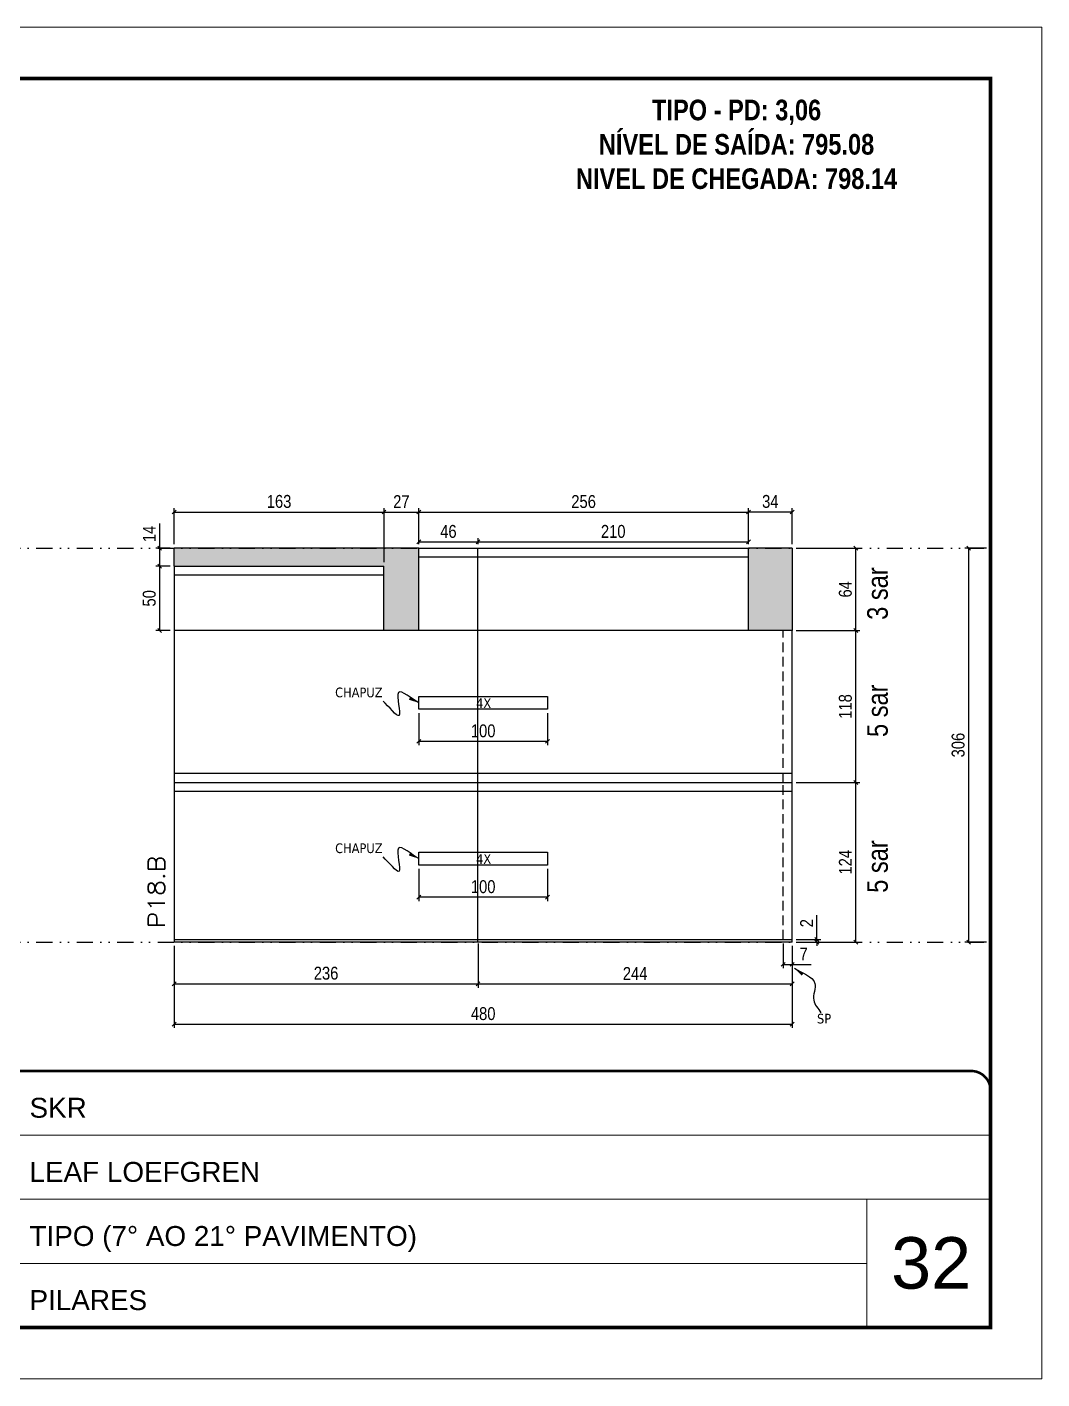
# Model space of a CAD drawing. Extents: x 14400 to 27878, y -21631 to 6985.
# Drawn here: x 19879 to 20667, y -2105 to -1055 of the extents above; entities that cross this region are included whole.
import ezdxf

# ---------------------------------------------------------------- set-up
doc = ezdxf.new("R2010")
doc.units = 0
for name, pattern in [('CONTINUO', [0]), ('DASHED', [0.75, 0.5, -0.25]), ('DIVIDE2', [0.625, 0.25, -0.125, 0, -0.125, 0, -0.125]), ('HIDDEN', [0.375, 0.25, -0.125])]:
    doc.linetypes.add(name, pattern=pattern)
for name, color, linetype, lineweight in [('CARIMBO', 255, 'Continuous', 9), ('Folhas', 255, 'Continuous', 9), ('SARRAFO DE PRESSAO', 251, 'DASHED', 9), ('Texto Seção', 7, 'Continuous', 15)]:
    doc.layers.add(name, color=color, linetype=linetype, lineweight=lineweight)
for name, color, linetype in [('COTA', 241, 'Continuous'), ('NOMENCLATURA', 7, 'Continuous'), ('Nível', 160, 'Continuous'), ('Painéis', 200, 'Continuous'), ('SARR_2.2x10', 60, 'Continuous'), ('SARR_2.2x7', 40, 'Continuous'), ('Sarrafo de Pressão', 42, 'HIDDEN'), ('texto', 7, 'Continuous')]:
    doc.layers.add(name, color=color, linetype=linetype)
doc.styles.add('ARIAL', font='arial.ttf')
doc.styles.add('ARIAL_NARROW', font='ARIALN.TTF', dxfattribs={"height": 0.2})
doc.styles.add('COTA TECNICA', font='techl___.ttf', dxfattribs={"height": 10})
doc.styles.add('COTA TECNICA-50', font='techl___.ttf', dxfattribs={"height": 10})
doc.styles.add('REGUA-120', font='ROMANS.shx', dxfattribs={"height": 15})
doc.styles.add('ROMANC', font='techb___.ttf', dxfattribs={"height": 2.5})
doc.styles.get("Standard").update_dxf_attribs({"font": 'arial.ttf'})
doc.dimstyles.new('COTA PAINEL-50', dxfattribs={"dimtxt": 10, "dimasz": 3, "dimexe": 3, "dimexo": 3, "dimgap": 3, "dimtad": 1, "dimdec": 1, "dimzin": 12, "dimdsep": 46, "dimtxsty": 'COTA TECNICA-50', "dimblk1": 'OBLIQUE', "dimblk2": 'OBLIQUE', "dimsah": 1, "dimcen": 0.9, "dimclrd": 4, "dimclre": 4, "dimclrt": 240, "dimadec": 1, "dimazin": 3, "dimtfac": 1, "dimtdec": 1, "dimtmove": 0, "dimatfit": 3, "dimfxl": 1, "dimtolj": 1, "dimtzin": 12, "dimarcsym": 0})
doc.dimstyles.new('PAINEL', dxfattribs={"dimtxt": 10, "dimasz": 3, "dimexe": 3, "dimexo": 3, "dimgap": 3, "dimtad": 1, "dimdec": 1, "dimzin": 12, "dimdsep": 46, "dimtxsty": 'COTA TECNICA', "dimblk1": 'OBLIQUE', "dimblk2": 'OBLIQUE', "dimsah": 1, "dimcen": 0.9, "dimclrd": 4, "dimclre": 4, "dimclrt": 240, "dimadec": 1, "dimazin": 3, "dimtfac": 1, "dimtdec": 1, "dimtmove": 0, "dimatfit": 3, "dimfxl": 1, "dimtolj": 1, "dimtzin": 12, "dimarcsym": 0})
doc.dimstyles.get("Standard").update_dxf_attribs({"dimtxt": 0.18, "dimasz": 0.18, "dimexe": 0.18, "dimexo": 0.0625, "dimgap": 0.09, "dimtad": 0, "dimtih": 1, "dimtoh": 1, "dimdec": 4, "dimzin": 0, "dimdsep": 46, "dimtxsty": 'Standard', "dimcen": 0.09, "dimadec": 0, "dimazin": 0, "dimtfac": 1, "dimtdec": 4, "dimtofl": 0, "dimtmove": 0, "dimatfit": 3, "dimfxl": 1, "dimtolj": 1, "dimtzin": 0, "dimarcsym": 0})

# ---------------------------------------------------------------- blocks, each defined once
blk = doc.blocks.new('9999999999')
at = {"color": 30, "linetype": 'CONTINUO'}
for p, q in [((98564.6, 34379.6), (99584, 34379.6)), ((98564.6, 34329.8), (99488, 34329.8)), ((99584, 34329.8), (99488, 34329.8)), ((99488, 34329.8), (99488, 34230.2)), ((98564.6, 34280), (99488, 34280))]:
    blk.add_line(p, q, dxfattribs=at)
at = {"color": 30, "linetype": 'CONTINUO', "const_width": 2}
blk.add_lwpolyline([(99584, 34230.2), (99584, 34414.4, 0.414214), (99569, 34429.4), (98229, 34429.4, 0.414214), (98214, 34414.4), (98214, 34245.2, 0.414214), (98229, 34230.2), (99584, 34230.2)], format="xyb", dxfattribs=at)
at = {"layer": 'Folhas'}
blk.add_lwpolyline([(98139, 34190.2), (99624, 34190.2), (99624, 35240.2), (98139, 35240.2)], close=True, dxfattribs=at)
at = {"layer": 'Folhas', "color": 30, "const_width": 3}
blk.add_lwpolyline([(98214, 34230.2), (99584, 34230.2), (99584, 35200.2), (98214, 35200.2)], close=True, dxfattribs=at)
at = {"color": 7, "linetype": 'Continuous', "ltscale": 5, "style": 'ARIAL'}
for s, height, p in [('SKR', 15.48, (98837.7, 34393.1)), ('LEAF LOEFGREN', 15.483, (98837.7, 34343.3)), ('TIPO (7° AO 21° PAVIMENTO)', 15.483, (98837.7, 34293.5)), ('PILARES', 15.48, (98837.7, 34243.7))]:
    blk.add_text(s, height=height, dxfattribs=at).set_placement(p)
blk = doc.blocks.new('_Oblique')
at = {"color": 0, "linetype": 'ByBlock', "lineweight": -2}
blk.add_line((-0.5, -0.5), (0.5, 0.5), dxfattribs=at)
blk = doc.blocks.new('*D1883')
at = {"layer": 'COTA', "color": 4, "lineweight": -2, "transparency": 16777216}
for p, q in [((20466, -1767), (20466, -1786.3)), ((20473, -1769), (20473, -1786.3)), ((20466, -1783.3), (20473, -1783.3)), ((20473, -1783.3), (20487.7, -1783.3))]:
    blk.add_line(p, q, dxfattribs=at)
at = {"layer": 'Defpoints', "color": 0, "transparency": 16777216}
for p in [(20466, -1764), (20473, -1766), (20473, -1783.3)]:
    blk.add_point(p, dxfattribs=at)
at = {"layer": 'COTA', "color": 4, "lineweight": -2, "transparency": 16777216, "xscale": 3, "yscale": 3, "zscale": 3, "rotation": 180}
blk.add_blockref('_Oblique', (20466, -1783.3), dxfattribs=at)
at = {"layer": 'COTA', "color": 4, "lineweight": -2, "transparency": 16777216, "xscale": 3, "yscale": 3, "zscale": 3}
blk.add_blockref('_Oblique', (20473, -1783.3), dxfattribs=at)
at = {"layer": 'COTA', "color": 240, "transparency": 16777216, "insert": (20481.9, -1775.2), "char_height": 10, "attachment_point": 5, "style": 'COTA TECNICA-50'}
blk.add_mtext('\\A1;7', dxfattribs=at)
blk = doc.blocks.new('*D1884')
at = {"layer": 'COTA', "color": 4, "lineweight": -2, "transparency": 16777216}
for p, q in [((20492.2, -1764), (20492.2, -1745.2)), ((20476, -1764), (20495.2, -1764)), ((20476, -1766), (20495.2, -1766)), ((20492.2, -1766), (20492.2, -1764)), ((20492.2, -1766), (20492.2, -1769))]:
    blk.add_line(p, q, dxfattribs=at)
at = {"layer": 'Defpoints', "color": 0, "transparency": 16777216}
for p in [(20473, -1764), (20473, -1766), (20492.2, -1766)]:
    blk.add_point(p, dxfattribs=at)
at = {"layer": 'COTA', "color": 4, "lineweight": -2, "transparency": 16777216, "xscale": 3, "yscale": 3, "zscale": 3}
for p, rotation in [((20492.2, -1764), 270), ((20492.2, -1766), 90)]:
    blk.add_blockref('_Oblique', p, dxfattribs=dict(at, rotation=rotation))
at = {"layer": 'COTA', "color": 240, "transparency": 16777216, "insert": (20484.2, -1751.3), "char_height": 10, "attachment_point": 5, "rotation": 90, "style": 'COTA TECNICA-50'}
blk.add_mtext('\\A1;2', dxfattribs=at)
blk = doc.blocks.new('*D1885')
at = {"layer": 'COTA', "color": 4, "lineweight": -2, "transparency": 16777216}
for p, q in [((20476, -1642), (20525.4, -1642)), ((20522.4, -1766), (20522.4, -1642)), ((20476, -1766), (20525.4, -1766))]:
    blk.add_line(p, q, dxfattribs=at)
at = {"layer": 'Defpoints', "color": 0, "transparency": 16777216}
for p in [(20473, -1642), (20522.4, -1642), (20473, -1766)]:
    blk.add_point(p, dxfattribs=at)
at = {"layer": 'COTA', "color": 4, "lineweight": -2, "transparency": 16777216, "xscale": 3, "yscale": 3, "zscale": 3}
for p, rotation in [((20522.4, -1642), 90), ((20522.4, -1766), 270)]:
    blk.add_blockref('_Oblique', p, dxfattribs=dict(at, rotation=rotation))
at = {"layer": 'COTA', "color": 240, "transparency": 16777216, "insert": (20514.3, -1704), "char_height": 10, "attachment_point": 5, "rotation": 90, "style": 'COTA TECNICA'}
blk.add_mtext('\\A1;124', dxfattribs=at)
blk = doc.blocks.new('*D1886')
at = {"layer": 'COTA', "color": 4, "linetype": 'ByBlock', "lineweight": -2, "transparency": 16777216}
for p, q in [((20183, -1709.2), (20183, -1734.1)), ((20283, -1709.2), (20283, -1734.1)), ((20283, -1731.1), (20183, -1731.1))]:
    blk.add_line(p, q, dxfattribs=at)
at = {"layer": 'Defpoints', "color": 0, "linetype": 'ByBlock', "transparency": 16777216}
for p in [(20183, -1706.2), (20283, -1706.2), (20183, -1731.1)]:
    blk.add_point(p, dxfattribs=at)
at = {"layer": 'COTA', "color": 4, "linetype": 'ByBlock', "lineweight": -2, "transparency": 16777216, "xscale": 3, "yscale": 3, "zscale": 3, "rotation": 180}
blk.add_blockref('_Oblique', (20183, -1731.1), dxfattribs=at)
at = {"layer": 'COTA', "color": 4, "linetype": 'ByBlock', "lineweight": -2, "transparency": 16777216, "xscale": 3, "yscale": 3, "zscale": 3}
blk.add_blockref('_Oblique', (20283, -1731.1), dxfattribs=at)
at = {"layer": 'COTA', "color": 240, "linetype": 'ByBlock', "transparency": 16777216, "insert": (20233, -1723), "char_height": 10, "attachment_point": 5, "style": 'COTA TECNICA'}
blk.add_mtext('\\A1;100', dxfattribs=at)
blk = doc.blocks.new('*D1887')
at = {"layer": 'COTA', "color": 4, "lineweight": -2, "transparency": 16777216}
for p, q in [((19993, -1769), (19993, -1801.4)), ((20229, -1767), (20229, -1801.4)), ((19993, -1798.4), (20229, -1798.4))]:
    blk.add_line(p, q, dxfattribs=at)
at = {"layer": 'Defpoints', "color": 0, "transparency": 16777216}
for p in [(19993, -1766), (20229, -1764), (20229, -1798.4)]:
    blk.add_point(p, dxfattribs=at)
at = {"layer": 'COTA', "color": 4, "lineweight": -2, "transparency": 16777216, "xscale": 3, "yscale": 3, "zscale": 3, "rotation": 180}
blk.add_blockref('_Oblique', (19993, -1798.4), dxfattribs=at)
at = {"layer": 'COTA', "color": 4, "lineweight": -2, "transparency": 16777216, "xscale": 3, "yscale": 3, "zscale": 3}
blk.add_blockref('_Oblique', (20229, -1798.4), dxfattribs=at)
at = {"layer": 'COTA', "color": 240, "transparency": 16777216, "insert": (20111, -1790.2), "char_height": 10, "attachment_point": 5, "style": 'COTA TECNICA'}
blk.add_mtext('\\A1;236', dxfattribs=at)
blk = doc.blocks.new('*D1888')
at = {"layer": 'COTA', "color": 4, "lineweight": -2, "transparency": 16777216}
for p, q in [((20229, -1767), (20229, -1801.4)), ((20473, -1769), (20473, -1801.4)), ((20229, -1798.4), (20473, -1798.4))]:
    blk.add_line(p, q, dxfattribs=at)
at = {"layer": 'Defpoints', "color": 0, "transparency": 16777216}
for p in [(20229, -1764), (20473, -1766), (20473, -1798.4)]:
    blk.add_point(p, dxfattribs=at)
at = {"layer": 'COTA', "color": 4, "lineweight": -2, "transparency": 16777216, "xscale": 3, "yscale": 3, "zscale": 3, "rotation": 180}
blk.add_blockref('_Oblique', (20229, -1798.4), dxfattribs=at)
at = {"layer": 'COTA', "color": 4, "lineweight": -2, "transparency": 16777216, "xscale": 3, "yscale": 3, "zscale": 3}
blk.add_blockref('_Oblique', (20473, -1798.4), dxfattribs=at)
at = {"layer": 'COTA', "color": 240, "transparency": 16777216, "insert": (20351, -1790.4), "char_height": 10, "attachment_point": 5, "style": 'COTA TECNICA'}
blk.add_mtext('\\A1;244', dxfattribs=at)
blk = doc.blocks.new('*D1896')
at = {"layer": 'COTA', "color": 4, "lineweight": -2, "transparency": 16777216}
for p, q in [((20624, -1460), (20607.1, -1460)), ((20610.1, -1766), (20610.1, -1460)), ((20624, -1766), (20607.1, -1766))]:
    blk.add_line(p, q, dxfattribs=at)
at = {"layer": 'Defpoints', "color": 0, "transparency": 16777216}
for p in [(20610.1, -1460), (20627, -1460), (20627, -1766)]:
    blk.add_point(p, dxfattribs=at)
at = {"layer": 'COTA', "color": 4, "lineweight": -2, "transparency": 16777216, "xscale": 3, "yscale": 3, "zscale": 3}
for p, rotation in [((20610.1, -1460), 90), ((20610.1, -1766), 270)]:
    blk.add_blockref('_Oblique', p, dxfattribs=dict(at, rotation=rotation))
at = {"layer": 'COTA', "color": 240, "transparency": 16777216, "insert": (20601.9, -1613), "char_height": 10, "attachment_point": 5, "rotation": 90, "style": 'COTA TECNICA'}
blk.add_mtext('\\A1;306', dxfattribs=at)
blk = doc.blocks.new('*D1912')
at = {"layer": 'COTA', "color": 4, "lineweight": -2, "transparency": 16777216}
for p, q in [((20476, -1524), (20525.4, -1524)), ((20522.4, -1642), (20522.4, -1524)), ((20476, -1642), (20525.4, -1642))]:
    blk.add_line(p, q, dxfattribs=at)
at = {"layer": 'Defpoints', "color": 0, "transparency": 16777216}
for p in [(20473, -1524), (20522.4, -1524), (20473, -1642)]:
    blk.add_point(p, dxfattribs=at)
at = {"layer": 'COTA', "color": 4, "lineweight": -2, "transparency": 16777216, "xscale": 3, "yscale": 3, "zscale": 3}
for p, rotation in [((20522.4, -1524), 90), ((20522.4, -1642), 270)]:
    blk.add_blockref('_Oblique', p, dxfattribs=dict(at, rotation=rotation))
at = {"layer": 'COTA', "color": 240, "transparency": 16777216, "insert": (20514.3, -1583), "char_height": 10, "attachment_point": 5, "rotation": 90, "style": 'COTA TECNICA'}
blk.add_mtext('\\A1;118', dxfattribs=at)
blk = doc.blocks.new('*D1913')
at = {"layer": 'COTA', "color": 4, "lineweight": -2, "transparency": 16777216}
for p, q in [((20476, -1460), (20525.4, -1460)), ((20522.4, -1524), (20522.4, -1460)), ((20476, -1524), (20525.4, -1524))]:
    blk.add_line(p, q, dxfattribs=at)
at = {"layer": 'Defpoints', "color": 0, "transparency": 16777216}
for p in [(20473, -1460), (20522.4, -1460), (20473, -1524)]:
    blk.add_point(p, dxfattribs=at)
at = {"layer": 'COTA', "color": 4, "lineweight": -2, "transparency": 16777216, "xscale": 3, "yscale": 3, "zscale": 3}
for p, rotation in [((20522.4, -1460), 90), ((20522.4, -1524), 270)]:
    blk.add_blockref('_Oblique', p, dxfattribs=dict(at, rotation=rotation))
at = {"layer": 'COTA', "color": 240, "transparency": 16777216, "insert": (20514.3, -1492), "char_height": 10, "attachment_point": 5, "rotation": 90, "style": 'COTA TECNICA'}
blk.add_mtext('\\A1;64', dxfattribs=at)
blk = doc.blocks.new('*D1914')
at = {"layer": 'COTA', "color": 4, "lineweight": -2, "transparency": 16777216}
for p, q in [((19990, -1474), (19978.8, -1474)), ((19981.8, -1524), (19981.8, -1474)), ((19990, -1524), (19978.8, -1524))]:
    blk.add_line(p, q, dxfattribs=at)
at = {"layer": 'Defpoints', "color": 0, "transparency": 16777216}
for p in [(19981.8, -1474), (19993, -1474), (19993, -1524)]:
    blk.add_point(p, dxfattribs=at)
at = {"layer": 'COTA', "color": 4, "lineweight": -2, "transparency": 16777216, "xscale": 3, "yscale": 3, "zscale": 3}
for p, rotation in [((19981.8, -1474), 90), ((19981.8, -1524), 270)]:
    blk.add_blockref('_Oblique', p, dxfattribs=dict(at, rotation=rotation))
at = {"layer": 'COTA', "color": 240, "transparency": 16777216, "insert": (19973.7, -1499), "char_height": 10, "attachment_point": 5, "rotation": 90, "style": 'COTA TECNICA'}
blk.add_mtext('\\A1;50', dxfattribs=at)
blk = doc.blocks.new('*D1915')
at = {"layer": 'COTA', "color": 4, "lineweight": -2, "transparency": 16777216}
for p, q in [((19981.8, -1460), (19981.8, -1440.9)), ((19990, -1460), (19978.8, -1460)), ((19981.8, -1474), (19981.8, -1460)), ((19990, -1474), (19978.8, -1474))]:
    blk.add_line(p, q, dxfattribs=at)
at = {"layer": 'Defpoints', "color": 0, "transparency": 16777216}
for p in [(19981.8, -1460), (19993, -1460), (19993, -1474)]:
    blk.add_point(p, dxfattribs=at)
at = {"layer": 'COTA', "color": 4, "lineweight": -2, "transparency": 16777216, "xscale": 3, "yscale": 3, "zscale": 3}
for p, rotation in [((19981.8, -1460), 90), ((19981.8, -1474), 270)]:
    blk.add_blockref('_Oblique', p, dxfattribs=dict(at, rotation=rotation))
at = {"layer": 'COTA', "color": 240, "transparency": 16777216, "insert": (19973.7, -1449), "char_height": 10, "attachment_point": 5, "rotation": 90, "style": 'COTA TECNICA'}
blk.add_mtext('\\A1;14', dxfattribs=at)
blk = doc.blocks.new('*D1916')
at = {"layer": 'COTA', "color": 4, "lineweight": -2, "transparency": 16777216}
for p, q in [((19993, -1457), (19993, -1429)), ((19993, -1432), (20156, -1432)), ((20156, -1471), (20156, -1429))]:
    blk.add_line(p, q, dxfattribs=at)
at = {"layer": 'Defpoints', "color": 0, "transparency": 16777216}
for p in [(20156, -1432), (19993, -1460), (20156, -1474)]:
    blk.add_point(p, dxfattribs=at)
at = {"layer": 'COTA', "color": 4, "lineweight": -2, "transparency": 16777216, "xscale": 3, "yscale": 3, "zscale": 3, "rotation": 180}
blk.add_blockref('_Oblique', (19993, -1432), dxfattribs=at)
at = {"layer": 'COTA', "color": 4, "lineweight": -2, "transparency": 16777216, "xscale": 3, "yscale": 3, "zscale": 3}
blk.add_blockref('_Oblique', (20156, -1432), dxfattribs=at)
at = {"layer": 'COTA', "color": 240, "transparency": 16777216, "insert": (20074.5, -1423.8), "char_height": 10, "attachment_point": 5, "style": 'COTA TECNICA'}
blk.add_mtext('\\A1;163', dxfattribs=at)
blk = doc.blocks.new('*D1917')
at = {"layer": 'COTA', "color": 4, "lineweight": -2, "transparency": 16777216}
for p, q in [((20156, -1471), (20156, -1429)), ((20156, -1432), (20183, -1432)), ((20183, -1457), (20183, -1429))]:
    blk.add_line(p, q, dxfattribs=at)
at = {"layer": 'Defpoints', "color": 0, "transparency": 16777216}
for p in [(20183, -1432), (20183, -1460), (20156, -1474)]:
    blk.add_point(p, dxfattribs=at)
at = {"layer": 'COTA', "color": 4, "lineweight": -2, "transparency": 16777216, "xscale": 3, "yscale": 3, "zscale": 3, "rotation": 180}
blk.add_blockref('_Oblique', (20156, -1432), dxfattribs=at)
at = {"layer": 'COTA', "color": 4, "lineweight": -2, "transparency": 16777216, "xscale": 3, "yscale": 3, "zscale": 3}
blk.add_blockref('_Oblique', (20183, -1432), dxfattribs=at)
at = {"layer": 'COTA', "color": 240, "transparency": 16777216, "insert": (20169.5, -1423.9), "char_height": 10, "attachment_point": 5, "style": 'COTA TECNICA'}
blk.add_mtext('\\A1;27', dxfattribs=at)
blk = doc.blocks.new('*D1918')
at = {"layer": 'COTA', "color": 4, "lineweight": -2, "transparency": 16777216}
for p, q in [((20183, -1457), (20183, -1429)), ((20183, -1432), (20439, -1432)), ((20439, -1457), (20439, -1429))]:
    blk.add_line(p, q, dxfattribs=at)
at = {"layer": 'Defpoints', "color": 0, "transparency": 16777216}
for p in [(20439, -1432), (20183, -1460), (20439, -1460)]:
    blk.add_point(p, dxfattribs=at)
at = {"layer": 'COTA', "color": 4, "lineweight": -2, "transparency": 16777216, "xscale": 3, "yscale": 3, "zscale": 3, "rotation": 180}
blk.add_blockref('_Oblique', (20183, -1432), dxfattribs=at)
at = {"layer": 'COTA', "color": 4, "lineweight": -2, "transparency": 16777216, "xscale": 3, "yscale": 3, "zscale": 3}
blk.add_blockref('_Oblique', (20439, -1432), dxfattribs=at)
at = {"layer": 'COTA', "color": 240, "transparency": 16777216, "insert": (20311, -1423.9), "char_height": 10, "attachment_point": 5, "style": 'COTA TECNICA'}
blk.add_mtext('\\A1;256', dxfattribs=at)
blk = doc.blocks.new('*D1919')
at = {"layer": 'COTA', "color": 4, "lineweight": -2, "transparency": 16777216}
for p, q in [((20183, -1457), (20183, -1452.2)), ((20183, -1455.2), (20229, -1455.2)), ((20229, -1457), (20229, -1452.2))]:
    blk.add_line(p, q, dxfattribs=at)
at = {"layer": 'Defpoints', "color": 0, "transparency": 16777216}
for p in [(20229, -1455.2), (20183, -1460), (20229, -1460)]:
    blk.add_point(p, dxfattribs=at)
at = {"layer": 'COTA', "color": 4, "lineweight": -2, "transparency": 16777216, "xscale": 3, "yscale": 3, "zscale": 3, "rotation": 180}
blk.add_blockref('_Oblique', (20183, -1455.2), dxfattribs=at)
at = {"layer": 'COTA', "color": 4, "lineweight": -2, "transparency": 16777216, "xscale": 3, "yscale": 3, "zscale": 3}
blk.add_blockref('_Oblique', (20229, -1455.2), dxfattribs=at)
at = {"layer": 'COTA', "color": 240, "transparency": 16777216, "insert": (20206, -1447.1), "char_height": 10, "attachment_point": 5, "style": 'COTA TECNICA'}
blk.add_mtext('\\A1;46', dxfattribs=at)
blk = doc.blocks.new('*D1920')
at = {"layer": 'COTA', "color": 4, "lineweight": -2, "transparency": 16777216}
for p, q in [((20229, -1457), (20229, -1452.2)), ((20229, -1455.2), (20439, -1455.2)), ((20439, -1457), (20439, -1452.2))]:
    blk.add_line(p, q, dxfattribs=at)
at = {"layer": 'Defpoints', "color": 0, "transparency": 16777216}
for p in [(20439, -1455.2), (20229, -1460), (20439, -1460)]:
    blk.add_point(p, dxfattribs=at)
at = {"layer": 'COTA', "color": 4, "lineweight": -2, "transparency": 16777216, "xscale": 3, "yscale": 3, "zscale": 3, "rotation": 180}
blk.add_blockref('_Oblique', (20229, -1455.2), dxfattribs=at)
at = {"layer": 'COTA', "color": 4, "lineweight": -2, "transparency": 16777216, "xscale": 3, "yscale": 3, "zscale": 3}
blk.add_blockref('_Oblique', (20439, -1455.2), dxfattribs=at)
at = {"layer": 'COTA', "color": 240, "transparency": 16777216, "insert": (20334, -1447.1), "char_height": 10, "attachment_point": 5, "style": 'COTA TECNICA'}
blk.add_mtext('\\A1;210', dxfattribs=at)
blk = doc.blocks.new('*D1921')
at = {"layer": 'COTA', "color": 4, "lineweight": -2, "transparency": 16777216}
for p, q in [((20439, -1457), (20439, -1429)), ((20473, -1432), (20439, -1432)), ((20473, -1457), (20473, -1429))]:
    blk.add_line(p, q, dxfattribs=at)
at = {"layer": 'Defpoints', "color": 0, "transparency": 16777216}
for p in [(20439, -1432), (20439, -1460), (20473, -1460)]:
    blk.add_point(p, dxfattribs=at)
at = {"layer": 'COTA', "color": 4, "lineweight": -2, "transparency": 16777216, "xscale": 3, "yscale": 3, "zscale": 3, "rotation": 180}
blk.add_blockref('_Oblique', (20439, -1432), dxfattribs=at)
at = {"layer": 'COTA', "color": 4, "lineweight": -2, "transparency": 16777216, "xscale": 3, "yscale": 3, "zscale": 3}
blk.add_blockref('_Oblique', (20473, -1432), dxfattribs=at)
at = {"layer": 'COTA', "color": 240, "transparency": 16777216, "insert": (20456, -1423.8), "char_height": 10, "attachment_point": 5, "style": 'COTA TECNICA'}
blk.add_mtext('\\A1;34', dxfattribs=at)
blk = doc.blocks.new('*D1922')
at = {"layer": 'COTA', "color": 4, "linetype": 'ByBlock', "lineweight": -2, "transparency": 16777216}
for p, q in [((20183, -1588.2), (20183, -1613.1)), ((20283, -1588.2), (20283, -1613.1)), ((20283, -1610.1), (20183, -1610.1))]:
    blk.add_line(p, q, dxfattribs=at)
at = {"layer": 'Defpoints', "color": 0, "linetype": 'ByBlock', "transparency": 16777216}
for p in [(20183, -1585.2), (20283, -1585.2), (20183, -1610.1)]:
    blk.add_point(p, dxfattribs=at)
at = {"layer": 'COTA', "color": 4, "linetype": 'ByBlock', "lineweight": -2, "transparency": 16777216, "xscale": 3, "yscale": 3, "zscale": 3, "rotation": 180}
blk.add_blockref('_Oblique', (20183, -1610.1), dxfattribs=at)
at = {"layer": 'COTA', "color": 4, "linetype": 'ByBlock', "lineweight": -2, "transparency": 16777216, "xscale": 3, "yscale": 3, "zscale": 3}
blk.add_blockref('_Oblique', (20283, -1610.1), dxfattribs=at)
at = {"layer": 'COTA', "color": 240, "linetype": 'ByBlock', "transparency": 16777216, "insert": (20233, -1602), "char_height": 10, "attachment_point": 5, "style": 'COTA TECNICA'}
blk.add_mtext('\\A1;100', dxfattribs=at)
blk = doc.blocks.new('*D2943')
at = {"layer": 'COTA', "color": 4, "lineweight": -2, "transparency": 16777216}
for p, q in [((19993, -1769), (19993, -1832.7)), ((20473, -1769), (20473, -1832.7)), ((19993, -1829.7), (20473, -1829.7))]:
    blk.add_line(p, q, dxfattribs=at)
at = {"layer": 'Defpoints', "color": 0, "transparency": 16777216}
for p in [(19993, -1766), (20473, -1766), (20473, -1829.7)]:
    blk.add_point(p, dxfattribs=at)
at = {"layer": 'COTA', "color": 4, "lineweight": -2, "transparency": 16777216, "xscale": 3, "yscale": 3, "zscale": 3, "rotation": 180}
blk.add_blockref('_Oblique', (19993, -1829.7), dxfattribs=at)
at = {"layer": 'COTA', "color": 4, "lineweight": -2, "transparency": 16777216, "xscale": 3, "yscale": 3, "zscale": 3}
blk.add_blockref('_Oblique', (20473, -1829.7), dxfattribs=at)
at = {"layer": 'COTA', "color": 240, "transparency": 16777216, "insert": (20233, -1821.6), "char_height": 10, "attachment_point": 5, "style": 'COTA TECNICA'}
blk.add_mtext('\\A1;480', dxfattribs=at)

msp = doc.modelspace()

# ---------------------------------------------------------------- hatches: boundary and pattern name
at = {"layer": 'COTA'}
h = msp.add_hatch(dxfattribs=at)
h.set_pattern_fill('AR-CONC', color=256, scale=0.03)
h.paths.add_polyline_path([(20182.986, -1460.015), (19992.986, -1460.015), (19992.986, -1474.015), (20155.986, -1474.015), (20155.986, -1524.015), (20182.986, -1524.015)])
h.paths.add_polyline_path([(20472.986, -1460.015), (20438.986, -1460.015), (20438.986, -1524.015), (20472.986, -1524.015)])

# ---------------------------------------------------------------- linework, layer by layer
for p, q in [((19992.986, -1474.015), (19992.986, -1460.015)), ((20182.986, -1460.015), (19992.986, -1460.015)), ((20472.986, -1460.015), (20438.986, -1460.015)), ((20472.986, -1460.015), (20472.986, -1524.015))]:
    msp.add_line(p, q, dxfattribs=at)
at = {"layer": 'Nível', "color": 4, "linetype": 'DIVIDE2', "ltscale": 50}
for p, q in [((19256.967, -1460.015), (20626.967, -1460.015)), ((19256.967, -1766.015), (20626.967, -1766.015))]:
    msp.add_line(p, q, dxfattribs=at)
at = {"layer": 'Painéis'}
for p, q in [((20182.986, -1524.015), (20182.986, -1460.015)), ((20182.986, -1460.015), (20438.986, -1460.015)), ((20228.986, -1766.015), (20228.986, -1460.015)), ((20438.986, -1524.015), (20438.986, -1460.015)), ((19992.986, -1474.015), (19992.986, -1766.015)), ((19992.986, -1474.015), (20155.986, -1474.015)), ((20155.986, -1524.015), (20155.986, -1474.015)), ((20472.986, -1524.015), (19992.986, -1524.015)), ((20472.986, -1766.015), (20472.986, -1524.015)), ((19992.986, -1642.015), (20472.986, -1642.015))]:
    msp.add_line(p, q, dxfattribs=at)
for points in [[(19992.986, -1764.015), (20472.986, -1764.015)], [(20472.986, -1766.015), (19992.986, -1766.015)]]:
    msp.add_lwpolyline(points, dxfattribs=at)
at = {"layer": 'SARR_2.2x10'}
for points in [[(20182.986, -1575.172), (20282.986, -1575.172), (20282.986, -1585.172), (20182.986, -1585.172)], [(20182.986, -1696.172), (20282.986, -1696.172), (20282.986, -1706.172), (20182.986, -1706.172)]]:
    msp.add_lwpolyline(points, close=True, dxfattribs=at)
at = {"layer": 'SARR_2.2x7'}
for p, q in [((20228.986, -1467.015), (20182.986, -1467.015)), ((20438.986, -1467.015), (20228.986, -1467.015)), ((20155.986, -1481.015), (19992.986, -1481.015)), ((20228.986, -1635.015), (19992.986, -1635.015)), ((20472.986, -1635.015), (20228.986, -1635.015)), ((20228.986, -1649.015), (19992.986, -1649.015)), ((20472.986, -1649.015), (20228.986, -1649.015))]:
    msp.add_line(p, q, dxfattribs=at)
at = {"layer": 'Sarrafo de Pressão', "ltscale": 30}
for p, q in [((20465.986, -1642.015), (20465.986, -1524.015)), ((20465.986, -1764.015), (20465.986, -1642.015))]:
    msp.add_line(p, q, dxfattribs=at)

# ---------------------------------------------------------------- block references
at = {"layer": 'SARRAFO DE PRESSAO', "color": 6, "linetype": 'ByBlock'}
msp.add_blockref('9999999999', (-78957.011, -36295.504), dxfattribs=at)

# ---------------------------------------------------------------- texts
at = {"layer": 'CARIMBO', "style": 'ARIAL'}
msp.add_text('32', height=40, dxfattribs=at).set_placement((20549.828, -2035.155))
at = {"layer": 'NOMENCLATURA', "style": 'ARIAL_NARROW'}
for s, p in [('3 sar', (20547.229, -1515.692)), ('5 sar', (20547.229, -1606.692)), ('5 sar', (20547.229, -1727.692))]:
    msp.add_text(s, height=16, rotation=90, dxfattribs=at).set_placement(p)
at = {"layer": 'NOMENCLATURA', "color": 2, "insert": (20429.806, -1111.713), "char_height": 16, "attachment_point": 2, "style": 'ROMANC'}
msp.add_mtext_dynamic_manual_height_columns('TIPO - PD: 3,06\\PNÍVEL DE SAÍDA: 795.08\\PNIVEL DE CHEGADA: 798.14', width=432.35115, gutter_width=1, heights=[0], dxfattribs=at)
at = {"layer": 'texto', "color": 0, "char_height": 7.5, "attachment_point": 5}
for s, insert in [('{\\fTahoma|b0|i0|c0|p34;\\C4;CHAPUZ}', (20136.436, -1572.157)), ('{\\fTahoma|b0|i0|c0|p34;\\C4;4X}', (20233.379, -1580.465)), ('{\\fTahoma|b0|i0|c0|p34;\\C4;CHAPUZ}', (20136.436, -1693.157)), ('{\\fTahoma|b0|i0|c0|p34;\\C4;4X}', (20233.379, -1701.465)), ('{\\fTahoma|b0|i0|c0|p34;\\C4;SP}', (20497.763, -1825.506))]:
    msp.add_mtext(s, dxfattribs=dict(at, insert=insert))
at = {"layer": 'Texto Seção', "style": 'REGUA-120', "width": 1.1}
msp.add_text('P18.B', height=13, rotation=90, dxfattribs=at).set_placement((19985.737, -1755.252))

# ---------------------------------------------------------------- dimensions: what is measured, and where the dimension line sits
at = {"layer": 'COTA'}
for base, p1, p2, dimstyle, picture, middle in [((20155.986, -1431.982), (19992.986, -1460.015), (20155.986, -1474.015), 'PAINEL', '*D1916', (20074.486, -1423.763)), ((20182.986, -1431.982), (20155.986, -1474.015), (20182.986, -1460.015), 'PAINEL', '*D1917', (20169.486, -1423.909)), ((20438.986, -1431.982), (20182.986, -1460.015), (20438.986, -1460.015), 'PAINEL', '*D1918', (20310.986, -1423.872)), ((20438.986, -1431.982), (20472.986, -1460.015), (20438.986, -1460.015), 'PAINEL', '*D1921', (20455.986, -1423.763)), ((20228.986, -1455.246), (20182.986, -1460.015), (20228.986, -1460.015), 'PAINEL', '*D1919', (20205.986, -1447.144)), ((20228.986, -1798.433), (19992.986, -1766.015), (20228.986, -1764.015), 'PAINEL', '*D1887', (20110.986, -1790.213)), ((20472.986, -1829.691), (19992.986, -1766.015), (20472.986, -1766.015), 'PAINEL', '*D2943', (20232.986, -1821.567)), ((20472.986, -1783.257), (20465.986, -1764.015), (20472.986, -1766.015), 'COTA PAINEL-50', '*D1883', (20481.852, -1775.184))]:
    dim = msp.add_linear_dim(base=base, p1=p1, p2=p2, dimstyle=dimstyle, dxfattribs=at)
    dim.commit()
    dim.dimension.update_dxf_attribs({"geometry": picture, "text_midpoint": middle})
for base, p1, p2, picture, middle in [((19981.803, -1460.015), (19992.986, -1474.015), (19992.986, -1460.015), '*D1915', (19973.73, -1448.957)), ((20522.354, -1460.015), (20472.986, -1524.015), (20472.986, -1460.015), '*D1913', (20514.251, -1492.015)), ((20610.132, -1460.015), (20626.967, -1766.015), (20626.967, -1460.015), '*D1896', (20601.913, -1613.015)), ((19981.803, -1474.015), (19992.986, -1524.015), (19992.986, -1474.015), '*D1914', (19973.694, -1499.015)), ((20522.354, -1524.015), (20472.986, -1642.015), (20472.986, -1524.015), '*D1912', (20514.259, -1583.015)), ((20522.354, -1642.015), (20472.986, -1766.015), (20472.986, -1642.015), '*D1885', (20514.281, -1704.015))]:
    dim = msp.add_linear_dim(base=base, p1=p1, p2=p2, angle=90, dimstyle='PAINEL', dxfattribs=at)
    dim.commit()
    dim.dimension.update_dxf_attribs({"geometry": picture, "text_midpoint": middle})
for base, p1, p2, picture, middle in [((20438.986, -1455.246), (20228.986, -1460.015), (20438.986, -1460.015), '*D1920', (20333.986, -1447.144)), ((20472.986, -1798.433), (20228.986, -1764.015), (20472.986, -1766.015), '*D1888', (20350.986, -1790.36))]:
    dim = msp.add_linear_dim(base=base, p1=p1, p2=p2, dimstyle='PAINEL', override={"dimtmove": 1}, dxfattribs=at)
    dim.commit()
    dim.dimension.update_dxf_attribs({"geometry": picture, "text_midpoint": middle})
at = {"layer": 'COTA', "linetype": 'ByBlock'}
for base, p1, p2, picture, middle in [((20182.986, -1610.099), (20282.986, -1585.172), (20182.986, -1585.172), '*D1922', (20232.986, -1601.997)), ((20182.986, -1731.099), (20282.986, -1706.172), (20182.986, -1706.172), '*D1886', (20232.986, -1722.997))]:
    dim = msp.add_linear_dim(base=base, p1=p1, p2=p2, dimstyle='PAINEL', dxfattribs=at)
    dim.commit()
    dim.dimension.update_dxf_attribs({"geometry": picture, "text_midpoint": middle})
at = {"layer": 'COTA'}
dim = msp.add_linear_dim(base=(20492.245, -1766.015), p1=(20472.986, -1764.015), p2=(20472.986, -1766.015), angle=90, dimstyle='COTA PAINEL-50', dxfattribs=at)
dim.commit()
dim.dimension.update_dxf_attribs({"geometry": '*D1884', "text_midpoint": (20492.245, -1751.268), "dimtype": 160})

# ---------------------------------------------------------------- leaders
at = {"layer": 'COTA', "path_type": 1}
for points in [[(20182.986, -1580.172), (20167.201, -1572.157), (20167.786, -1590.027), (20155.354, -1578.885)], [(20182.986, -1701.172), (20167.201, -1693.157), (20167.786, -1711.027), (20155.354, -1699.885)], [(20474.815, -1786.196), (20490.601, -1798.031), (20489.675, -1811.037), (20495.228, -1820.819)]]:
    msp.add_leader(points, dimstyle='Standard', override={"dimasz": 8}, dxfattribs=at)

doc.saveas('drawing.dxf')
